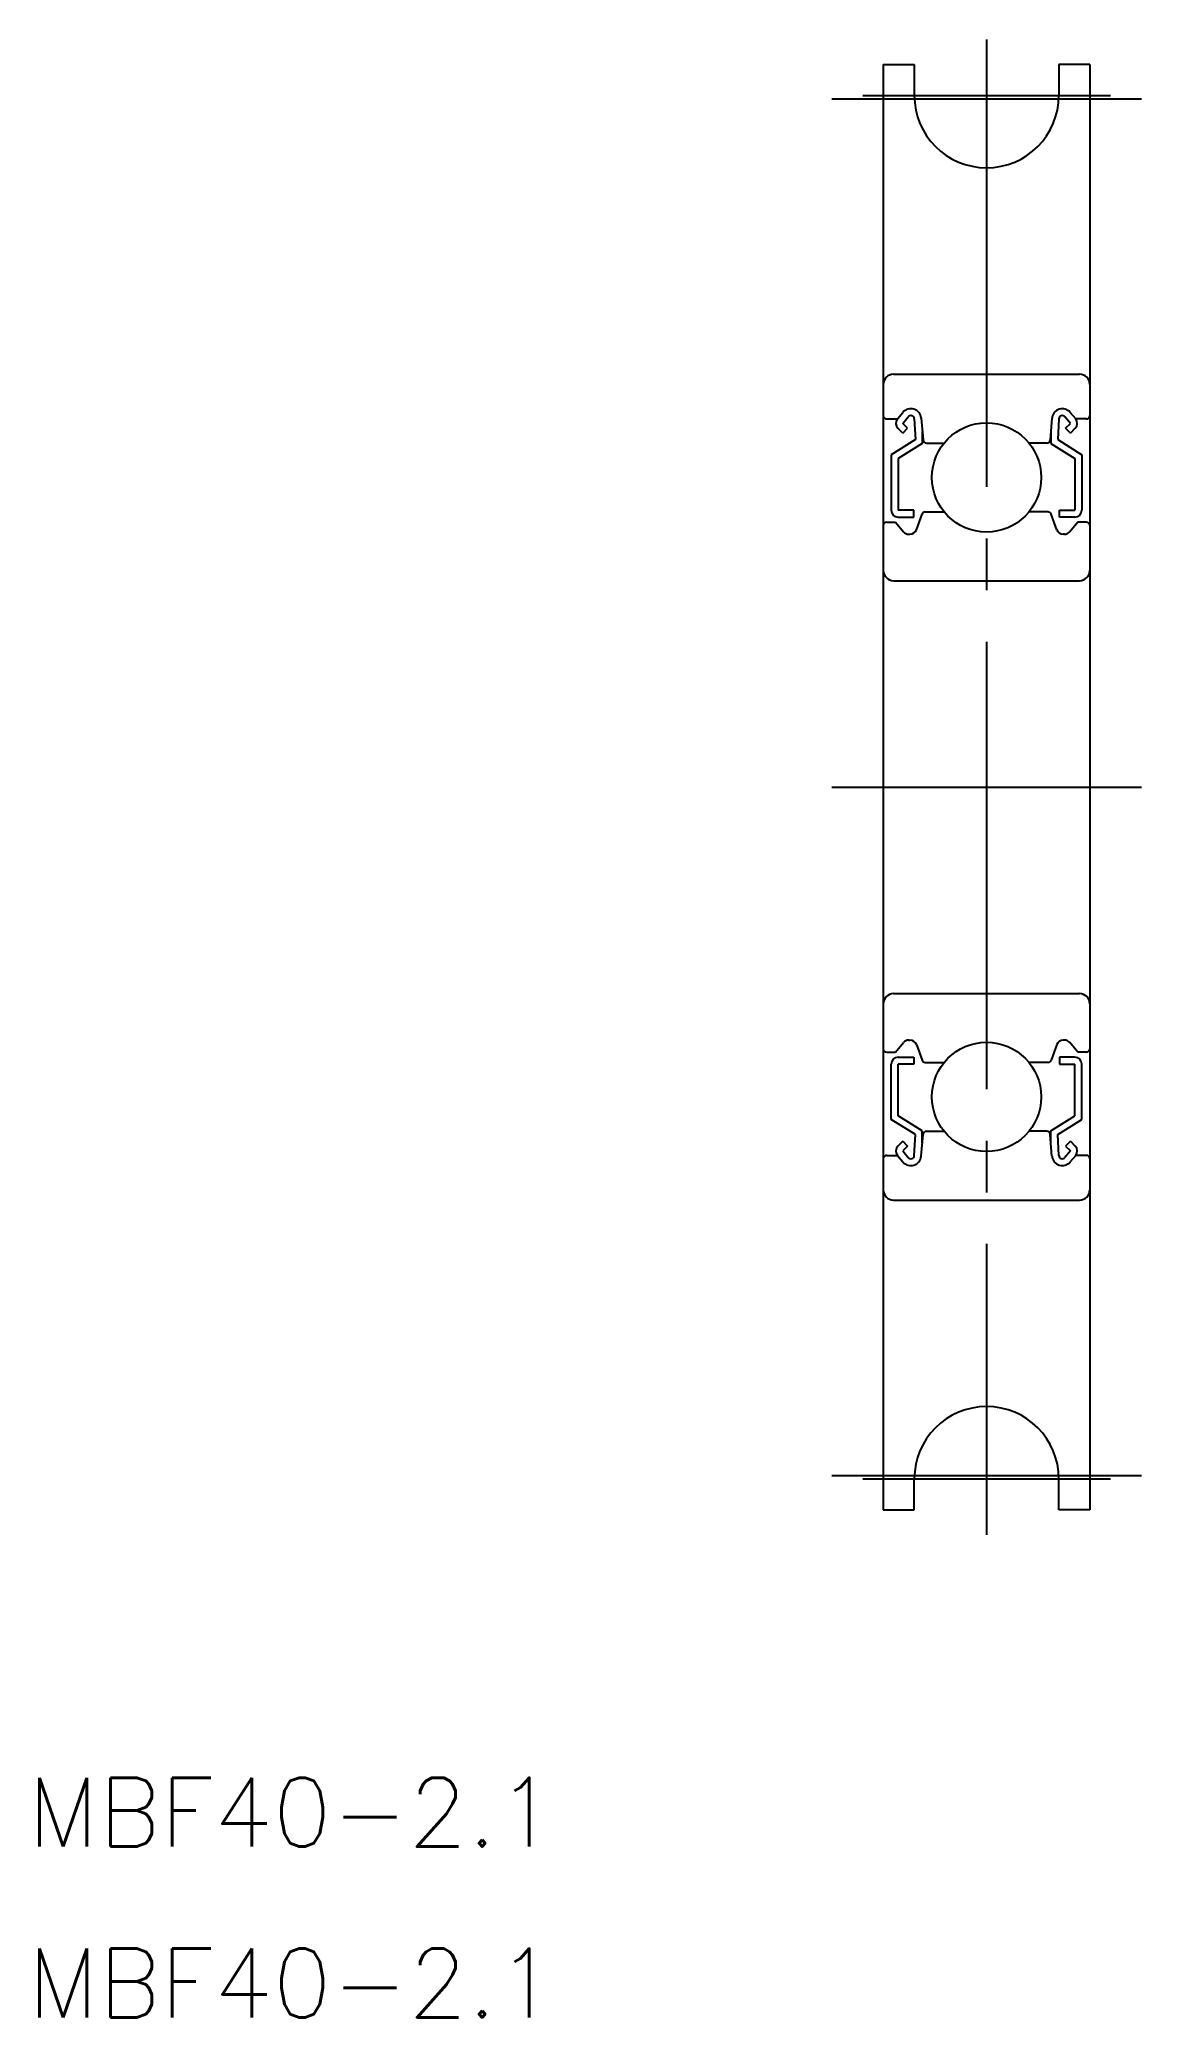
# Model space of a CAD drawing. Extents: x 83.2 to 115.2, y 148.9 to 206.4.
import ezdxf

# ---------------------------------------------------------------- set-up
doc = ezdxf.new("R2010")
doc.units = 0
doc.linetypes.add('CENTER', pattern=[17.5, 13, -1.5, 1.5, -1.5])
doc.layers.get('0').update_dxf_attribs({"linetype": 'CONTINUOUS'})
doc.layers.add('CENTER', color=1, linetype='CENTER')
doc.styles.get("Standard").update_dxf_attribs({"font": 'txt.shx', "bigfont": '@extfont2.shx'})

msp = doc.modelspace()

# ---------------------------------------------------------------- linework, layer by layer
at = {"color": 7, "linetype": 'CONTINUOUS'}
for p, q in [((107.738, 205.689), (107.738, 163.689)), ((107.738, 205.689), (108.638, 205.689)), ((108.638, 205.689), (108.638, 204.789)), ((112.838, 205.689), (112.838, 204.789)), ((113.738, 205.689), (112.838, 205.689)), ((113.738, 205.689), (113.738, 163.689)), ((108.638, 163.689), (108.638, 164.589)), ((112.838, 163.689), (112.838, 164.589)), ((107.738, 163.689), (108.638, 163.689)), ((113.738, 163.689), (112.838, 163.689))]:
    msp.add_line(p, q, dxfattribs=at)
for p, q in [((108.038, 196.689), (113.438, 196.689)), ((107.738, 196.389), (107.738, 172.989)), ((113.738, 196.389), (113.738, 172.989)), ((108.148, 195.389), (108.307, 195.579)), ((108.301, 195.26), (108.461, 195.45)), ((113.175, 195.26), (113.015, 195.45)), ((113.328, 195.389), (113.168, 195.579)), ((107.838, 195.389), (108.148, 195.389)), ((108.301, 194.978), (108.16, 195.119)), ((108.443, 195.119), (108.301, 195.26)), ((108.301, 194.978), (108.443, 195.119)), ((108.637, 195.391), (108.67, 194.787)), ((108.836, 195.412), (108.891, 194.78)), ((108.87, 195.023), (108.87, 194.676)), ((112.639, 195.412), (112.585, 194.78)), ((112.606, 195.023), (112.606, 194.676)), ((112.838, 195.391), (112.806, 194.787)), ((113.033, 195.119), (113.175, 195.26)), ((113.175, 194.978), (113.033, 195.119)), ((113.175, 194.978), (113.316, 195.119)), ((113.638, 195.389), (113.328, 195.389)), ((108.67, 194.787), (107.97, 194.35)), ((107.97, 194.35), (107.97, 192.739)), ((108.87, 194.676), (108.17, 194.239)), ((108.99, 194.689), (109.505, 194.689)), ((112.485, 194.689), (111.971, 194.689)), ((112.606, 194.676), (113.306, 194.239)), ((112.806, 194.787), (113.506, 194.35)), ((113.506, 194.35), (113.506, 192.739)), ((108.17, 194.239), (108.17, 192.739)), ((113.306, 194.239), (113.306, 192.739)), ((108.62, 192.739), (108.17, 192.739)), ((108.62, 192.539), (108.62, 192.739)), ((108.699, 192.17), (108.863, 192.623)), ((108.957, 192.689), (109.505, 192.689)), ((112.519, 192.689), (111.971, 192.689)), ((112.777, 192.17), (112.613, 192.623)), ((112.856, 192.539), (112.856, 192.739)), ((112.856, 192.739), (113.306, 192.739)), ((107.838, 192.389), (108.088, 192.389)), ((108.088, 192.389), (108.321, 192.11)), ((108.17, 192.539), (108.62, 192.539)), ((108.475, 192.039), (108.511, 192.039)), ((113.306, 192.539), (112.856, 192.539)), ((113.001, 192.039), (112.965, 192.039)), ((113.388, 192.389), (113.154, 192.11)), ((113.638, 192.389), (113.388, 192.389)), ((108.038, 190.689), (113.438, 190.689)), ((108.038, 178.689), (113.438, 178.689)), ((108.088, 176.989), (108.321, 177.267)), ((108.475, 177.339), (108.511, 177.339)), ((108.699, 177.207), (108.863, 176.755)), ((112.777, 177.207), (112.613, 176.755)), ((113.001, 177.339), (112.965, 177.339)), ((113.388, 176.989), (113.154, 177.267)), ((107.838, 176.989), (108.088, 176.989)), ((107.97, 175.028), (107.97, 176.639)), ((108.17, 176.839), (108.62, 176.839)), ((108.17, 175.139), (108.17, 176.639)), ((108.62, 176.639), (108.17, 176.639)), ((108.282, 176.839), (108.282, 176.839)), ((108.395, 176.839), (108.395, 176.839)), ((108.62, 176.839), (108.62, 176.639)), ((108.957, 176.689), (109.505, 176.689)), ((112.519, 176.689), (111.971, 176.689)), ((113.306, 176.839), (112.856, 176.839)), ((112.856, 176.839), (112.856, 176.639)), ((112.856, 176.639), (113.306, 176.639)), ((113.306, 175.139), (113.306, 176.639)), ((113.638, 176.989), (113.388, 176.989)), ((113.506, 175.028), (113.506, 176.639)), ((108.67, 174.591), (107.97, 175.028)), ((108.87, 174.702), (108.17, 175.139)), ((112.606, 174.702), (113.306, 175.139)), ((112.806, 174.591), (113.506, 175.028)), ((108.301, 174.4), (108.16, 174.259)), ((108.301, 174.4), (108.443, 174.259)), ((108.443, 174.259), (108.301, 174.118)), ((108.637, 173.986), (108.67, 174.591)), ((108.836, 173.965), (108.891, 174.597)), ((108.87, 174.355), (108.87, 174.702)), ((108.99, 174.689), (109.505, 174.689)), ((112.485, 174.689), (111.971, 174.689)), ((112.639, 173.965), (112.585, 174.597)), ((112.606, 174.355), (112.606, 174.702)), ((112.838, 173.986), (112.806, 174.591)), ((113.175, 174.4), (113.033, 174.259)), ((113.033, 174.259), (113.175, 174.118)), ((113.175, 174.4), (113.316, 174.259)), ((107.838, 173.989), (108.148, 173.989)), ((108.148, 173.989), (108.307, 173.798)), ((108.301, 174.118), (108.461, 173.927)), ((113.175, 174.118), (113.015, 173.927)), ((113.328, 173.989), (113.168, 173.798)), ((113.638, 173.989), (113.328, 173.989)), ((108.038, 172.689), (113.438, 172.689))]:
    msp.add_line(p, q)
for centre in [(110.738, 193.689), (110.738, 175.689)]:
    msp.add_circle(centre, 1.587)
for centre, start, end in [((110.738, 204.789), 180, 0), ((110.738, 164.589), 0, 180)]:
    msp.add_arc(centre, 2.1, start, end, dxfattribs=at)
for centre, radius, start, end in [((108.038, 196.389), 0.3, 90, 180), ((113.438, 196.389), 0.3, 0, 90), ((107.838, 195.489), 0.1, 180, 270), ((108.537, 195.386), 0.3, 4.93496, 139.9921), ((108.537, 195.386), 0.1, 3.08644, 139.96282), ((112.938, 195.386), 0.3, 40.0079, 175.06504), ((112.938, 195.386), 0.1, 40.03718, 176.91356), ((113.638, 195.489), 0.1, 270, 0), ((108.301, 195.26), 0.2, 139.9921, 224.99797), ((113.174, 195.26), 0.2, 315.00203, 40.0079), ((108.99, 194.789), 0.1, 184.93496, 269.99889), ((112.485, 194.789), 0.1, 270.00111, 355.06504), ((108.17, 192.739), 0.2, 180, 270), ((108.957, 192.589), 0.1, 89.99895, 160.05843), ((112.519, 192.589), 0.1, 19.94157, 90.00105), ((113.306, 192.739), 0.2, 270, 0), ((107.838, 192.289), 0.1, 90, 180), ((108.475, 192.239), 0.2, 219.98626, 270), ((108.511, 192.239), 0.2, 270, 340.05843), ((112.965, 192.239), 0.2, 199.94157, 270), ((113.001, 192.239), 0.2, 270, 320.01374), ((113.638, 192.289), 0.1, 0, 90), ((108.038, 190.989), 0.3, 180, 270), ((113.438, 190.989), 0.3, 270, 0), ((108.038, 178.389), 0.3, 90, 180), ((113.438, 178.389), 0.3, 0, 90), ((107.838, 177.089), 0.1, 180, 270), ((108.475, 177.139), 0.2, 90, 140.01374), ((108.511, 177.139), 0.2, 19.94157, 90), ((112.965, 177.139), 0.2, 90, 160.05843), ((113.001, 177.139), 0.2, 39.98626, 90), ((113.638, 177.089), 0.1, 270, 0), ((108.17, 176.639), 0.2, 90, 180), ((108.957, 176.789), 0.1, 199.94157, 270.00105), ((112.519, 176.789), 0.1, 269.99895, 340.05843), ((113.306, 176.639), 0.2, 0, 90), ((108.301, 174.117), 0.2, 135.00203, 220.0079), ((108.99, 174.589), 0.1, 90.00111, 175.06504), ((112.485, 174.589), 0.1, 4.93496, 89.99889), ((113.174, 174.117), 0.2, 319.9921, 44.99797), ((107.838, 173.889), 0.1, 90, 180), ((108.537, 173.991), 0.3, 220.0079, 355.06504), ((108.537, 173.992), 0.1, 220.03718, 356.91356), ((112.938, 173.991), 0.3, 184.93496, 319.9921), ((112.938, 173.992), 0.1, 183.08644, 319.96282), ((113.638, 173.889), 0.1, 0, 90), ((108.038, 172.989), 0.3, 180, 270), ((113.438, 172.989), 0.3, 270, 0)]:
    msp.add_arc(centre, radius, start, end)
at = {"layer": 'CENTER', "color": 1, "linetype": 'CENTER'}
for p, q in [((110.738, 206.414), (110.738, 162.964)), ((106.238, 204.689), (115.238, 204.689)), ((107.138, 204.789), (114.338, 204.789)), ((106.238, 184.689), (115.238, 184.689)), ((106.738, 184.689), (114.738, 184.689)), ((106.238, 164.689), (115.238, 164.689)), ((107.138, 164.589), (114.338, 164.589))]:
    msp.add_line(p, q, dxfattribs=at)

# ---------------------------------------------------------------- texts
at = {"color": 7, "linetype": 'CONTINUOUS'}
for p in [(82.879, 153.904), (82.879, 148.938)]:
    msp.add_text('MBF40-2.1', height=2, dxfattribs=at).set_placement(p)

doc.saveas('drawing.dxf')
